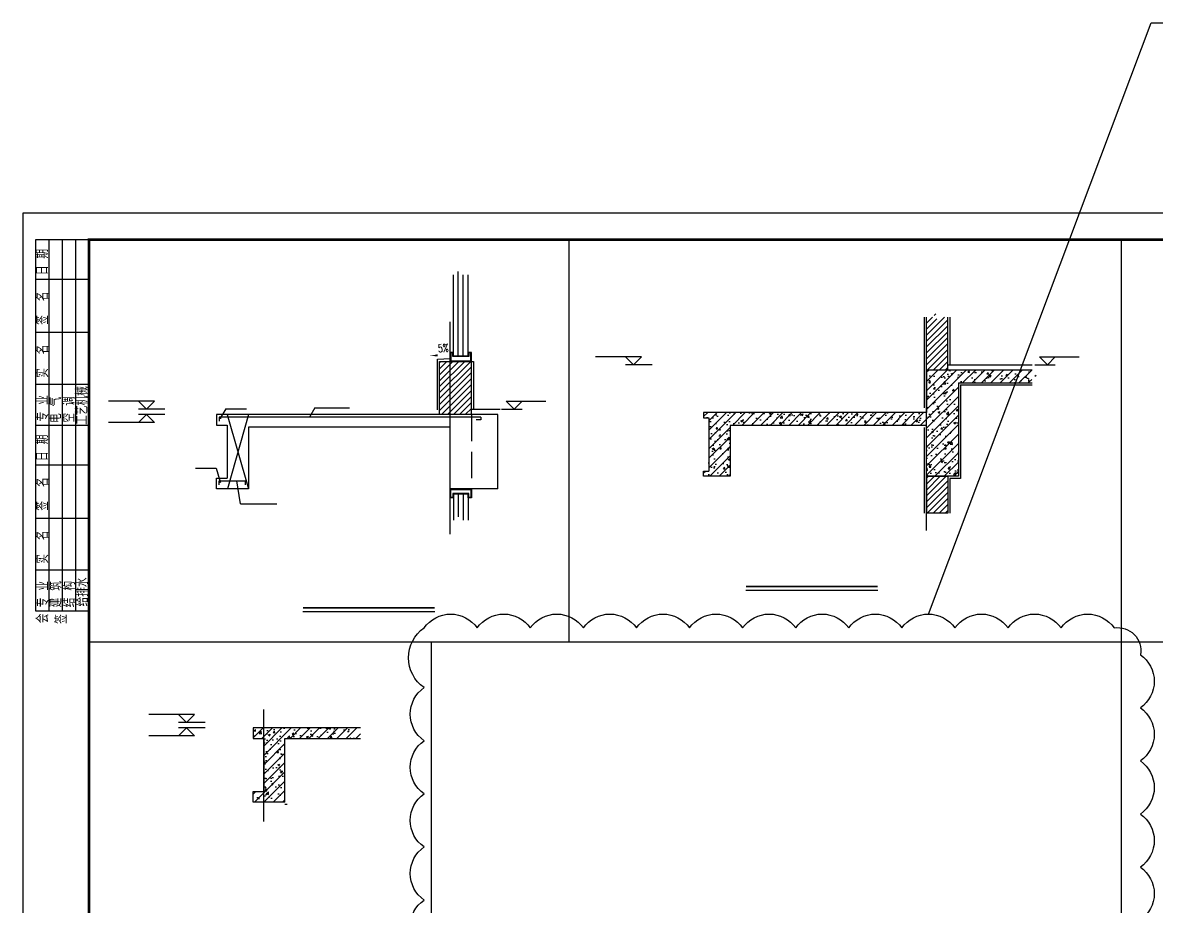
# Model space of a CAD drawing. Extents: x -695511 to 885008, y -751583 to -95266.
# Drawn here: x 550845 to 561523, y -542201 to -533879 of the extents above; entities that cross this region are included whole.
import ezdxf

# ---------------------------------------------------------------- set-up
doc = ezdxf.new("R2010")
doc.units = 0
doc.header["$LTSCALE"] = 1000
doc.header["$MEASUREMENT"] = 0
doc.linetypes.add('DASH', pattern=[0.35, 0.25, -0.1])
doc.linetypes.add('DOTE', pattern=[2.42, 2, -0.2, 0.02, -0.2])
for name, color, linetype in [('14', 1, 'Continuous'), ('_0', 7, 'Continuous'), ('DIM_ELEV', 3, 'Continuous'), ('DIM_SYMB', 3, 'Continuous'), ('DOTE', 1, 'Continuous'), ('PUB_DIM', 3, 'Continuous'), ('PUB_TEXT', 7, 'Continuous'), ('PUB_TITLE', 4, 'Continuous'), ('WALL', 4, 'Continuous'), ('修改说明', 190, 'Continuous'), ('家俱', 8, 'Continuous'), ('节点大样钢筋', 6, 'Continuous')]:
    doc.layers.add(name, color=color, linetype=linetype)
doc.styles.add('_TCH_DIM', font='SIMPLEX', dxfattribs={"bigfont": 'GBCBIG'})
doc.styles.add('hztxt', font='romand_pkpm', dxfattribs={"bigfont": 'gbcbig'})
pattern_1 = [(45, (754156.88, -289376.75), (-28.0633004, 28.0633004), [])]

# ---------------------------------------------------------------- blocks, each defined once
blk = doc.blocks.new('A$C393D5F54')
at = {"layer": '14'}
for p, q in [((0, 446), (0, 14446)), ((0, 14446), (2000, 14446)), ((500, 446), (500, 14446)), ((1000, 446), (1000, 14446)), ((1500, 446), (1500, 14446)), ((2000, 446), (2000, 14446)), ((2000, 12946), (0, 12946)), ((2000, 10946), (0, 10946)), ((2000, 8990), (0, 8990)), ((2000, 7446), (0, 7446)), ((2000, 5946), (0, 5946)), ((2000, 3946), (0, 3946)), ((2000, 1990), (0, 1990)), ((2000, 446), (0, 446))]:
    blk.add_line(p, q, dxfattribs=at)
at = {"layer": '14', "style": 'hztxt', "width": 0.85}
for s, p in [('日 期', (462, 13105)), ('签  名', (466, 11238)), ('实  名', (466, 9238)), ('工艺机械', (1953, 7471)), ('专 业', (472, 7598)), ('电 气', (957, 7540)), ('空 调', (1460, 7558)), ('日 期', (462, 6105)), ('签  名', (466, 4238)), ('实  名', (466, 2238)), ('专 业', (480, 598)), ('建 筑', (967, 592)), ('结 构', (1470, 597)), ('给排水', (1970, 629)), ('会', (470, -3)), ('签', (1174, -27))]:
    blk.add_text(s, height=450, rotation=90, dxfattribs=at).set_placement(p)

msp = doc.modelspace()

# ---------------------------------------------------------------- hatches: boundary and pattern name
h = msp.add_hatch()
h.set_pattern_fill('ANSI31', color=8, scale=25)
h.set_pattern_definition(pattern_1)
h.paths.add_polyline_path([(559559.2, -536654), (559481.4, -536654), (559462.3, -536706.5), (559443.8, -536601.5), (559425.2, -536654), (559359.2, -536654), (559359.2, -537151.4), (559459.2, -537151.4), (559559.2, -537151.4), (559559.2, -537101.4)])
h = msp.add_hatch()
h.set_pattern_fill('ANSI31', color=8, scale=25, style=0)
h.set_pattern_definition([(45, (895777.415, -532386.98), (-28.0633004, 28.0633004), [])])
h.paths.add_polyline_path([(554871.5, -537069.4), (554771.5, -537069.4), (554771.5, -537569.4), (554871.5, -537569.4), (555071.5, -537569.4), (555071.5, -537519.4), (555071.5, -537069.4)])
h = msp.add_hatch()
h.set_pattern_fill('钢筋混凝土', color=8, scale=25)
h.set_pattern_definition([(45, (754156.88, -289426.75), (-44.194174, 44.194174), []), (50, (754156.88, -289426.75), (179.315046, -15.688034), [18.75, -206.25]), (355, (754156.88, -289426.75), (-34.68783, 188.04803), [15, -165]), (100.4514, (754171.82, -289428.06), (144.62735, 172.35989), [15.93505, -175.28553]), (46.1842, (754156.88, -289376.75), (266.81026, -41.37975), [28.125, -309.375]), (96.6356, (754179.12, -289380.2), (233.66568, 243.52947), [23.90257, -262.92825]), (351.1842, (754156.88, -289376.75), (233.66549, 243.52965), [22.5, -247.5]), (21, (754181.88, -289389.25), (149.22676, -100.65472), [18.75, -206.25]), (326, (754181.88, -289389.25), (60.82883, 181.28751), [15, -165]), (71.4514, (754194.32, -289397.64), (210.05566, 80.63262), [15.93505, -175.28553]), (37.5, (754156.88, -289426.75), (3.039964, 83.223463), [0, -163, 0, -167.5, 0, -165.625]), (7.5, (754156.88, -289426.75), (65.767384, 98.602928), [0, -95.5, 0, -159.25, 0, -63.125]), (327.5, (754101.13, -289426.75), (133.455609, -5.638718), [0, -62.5, 0, -195, 0, -258.75]), (317.5, (754076.13, -289426.75), (145.796542, 25.026246), [0, -81.25, 0, -129.5, 0, -183.75])])
h.paths.add_polyline_path([(559659.2, -537271.4), (560354.7, -537271.4), (560354.7, -537241.1), (560302.2, -537222.5), (560407.2, -537204), (560354.7, -537184.9), (560354.7, -537151.4), (559459.2, -537151.4), (559359.2, -537151.4), (559359.2, -537551.4), (557259.2, -537551.4), (557259.2, -537601.4), (557309.2, -537601.4), (557309.2, -538101.4), (557259.2, -538101.4), (557259.2, -538151.4), (557509.3, -538151.4), (557509.2, -537671.9), (559359.2, -537671.4), (559359.2, -538151.4), (559559.2, -538151.4), (559659.2, -538151.4)])
h = msp.add_hatch()
h.set_pattern_fill('ANSI31', color=8, scale=25)
h.set_pattern_definition(pattern_1)
h.paths.add_polyline_path([(559359.2, -538151.4), (559559.2, -538151.4), (559559.2, -538498.1), (559359.2, -538498.1)])
h = msp.add_hatch()
h.set_pattern_fill('钢筋混凝土', color=8, scale=25)
h.set_pattern_definition([(45, (586158.93, -408388.04), (-44.194174, 44.194174), []), (50, (586158.93, -408388.04), (179.31505, -15.68803), [18.75, -206.25]), (355, (586158.93, -408388.04), (-34.68783, 188.04803), [15, -165]), (100.4514, (586173.87, -408389.35), (144.62735, 172.35989), [15.93505, -175.28553]), (46.1842, (586158.93, -408338.04), (266.81026, -41.37975), [28.125, -309.375]), (96.6356, (586181.16, -408341.49), (233.6657, 243.52947), [23.90257, -262.92825]), (351.1842, (586158.93, -408338.04), (233.6655, 243.52965), [22.5, -247.5]), (21, (586183.93, -408350.54), (149.22676, -100.65472), [18.75, -206.25]), (326, (586183.93, -408350.54), (60.82883, 181.2875), [15, -165]), (71.4514, (586196.37, -408358.93), (210.05566, 80.63262), [15.93505, -175.28553]), (37.5, (586158.93, -408388.04), (3.039964, 83.223463), [0, -163, 0, -167.5, 0, -165.625]), (7.5, (586158.93, -408388.04), (65.767384, 98.60293), [0, -95.5, 0, -159.25, 0, -63.125]), (327.5, (586103.18, -408388.04), (133.45561, -5.638718), [0, -62.5, 0, -195, 0, -258.75]), (317.5, (586078.18, -408388.04), (145.79654, 25.02625), [0, -81.25, 0, -129.5, 0, -183.75])])
h.paths.add_polyline_path([(553315.2, -540620.8), (554026.1, -540620.8), (554026.1, -540520.8), (553115.2, -540520.8), (553015.2, -540520.8), (553015.2, -540620.8), (553115.2, -540620.8), (553115.2, -541120.8), (553015.2, -541120.8), (553015.2, -541220.8), (553115.2, -541220.8), (553315.2, -541220.8)])
at = {"layer": '节点大样钢筋'}
h = msp.add_hatch(color=256, dxfattribs=at)
edge = h.paths.add_edge_path()
edge.add_arc((552705.4, -537602.5), 5, 0, 360)
h = msp.add_hatch(color=256, dxfattribs=at)
edge = h.paths.add_edge_path()
edge.add_arc((552705.4, -538203.5), 5, 0, 360)

# ---------------------------------------------------------------- linework, layer by layer
at = {"color": 8}
for p, q in [((555990, -535922.2), (555990, -539710.4)), ((561191, -535922.2), (561191, -539710.4)), ((551469.8, -539710.4), (569294.8, -539710.4)), ((554692.1, -539710.4), (554692.1, -543697.9)), ((561191, -539710.4), (561191, -543697.9))]:
    msp.add_line(p, q, dxfattribs=at)
at = {"color": 2}
for p, q in [((554901.4, -537019.4), (554901.4, -536253.8)), ((554948.4, -537019.4), (554948.4, -536222.9)), ((554994.5, -537019.4), (554994.5, -536253.8)), ((555041.5, -537019.4), (555041.5, -536253.8)), ((554901.4, -538319.4), (554901.4, -538563.7)), ((554948.4, -538319.4), (554948.4, -538532.8)), ((554994.5, -538319.4), (554994.5, -538563.7)), ((555041.5, -538319.4), (555041.5, -538563.7))]:
    msp.add_line(p, q, dxfattribs=at)
at = {"color": 5, "linetype": 'DASH'}
msp.add_line((555071.5, -537569.4), (555071.5, -538269.4), dxfattribs=at)
for points in [[(554901.4, -537019.4), (554901.4, -536984.4), (554871.5, -536984.4), (554871.5, -537069.4), (554871.5, -537069.4), (555071.5, -537069.4), (555071.5, -536984.4), (555041.5, -536984.4), (555041.5, -537019.4)], [(554901.4, -538319.4), (554901.4, -538354.4), (554871.5, -538354.4), (554871.5, -538269.4), (554871.5, -538269.4), (555071.5, -538269.4), (555071.5, -538354.4), (555041.5, -538354.4), (555041.5, -538319.4)]]:
    msp.add_lwpolyline(points, close=True)
at = {"layer": '_0'}
for points in [[(552758.2, -537516), (552705.8, -537602.9)], [(553597.7, -537507.5), (553545.3, -537594.4)], [(552771.5, -537569.4), (552971.6, -538269.4)], [(552971.6, -537569.4), (552773.8, -538269.4)], [(552667.3, -538073.5), (552705.4, -538203.5)], [(552895.7, -538410.5), (552862.3, -538194.4)]]:
    msp.add_lwpolyline(points, dxfattribs=at)
at = {"layer": 'DIM_ELEV'}
for p, q in [((556673, -537026.4), (556241, -537026.4)), ((556598, -537101.4), (556523, -537026.4)), ((556773, -537101.4), (556523, -537101.4)), ((556598, -537101.4), (556673, -537026.4)), ((560379.1, -537101.4), (560571.6, -537101.4)), ((560496.6, -537101.4), (560421.6, -537026.4)), ((560421.6, -537026.4), (560795.1, -537026.4)), ((560496.6, -537101.4), (560571.6, -537026.4)), ((552085.3, -537444.4), (551653.3, -537444.4)), ((552010.3, -537519.4), (551935.3, -537444.4)), ((552010.3, -537519.4), (552085.3, -537444.4)), ((555473.6, -537519.4), (555398.6, -537444.4)), ((555398.6, -537444.4), (555772.2, -537444.4)), ((555473.6, -537519.4), (555548.6, -537444.4)), ((552185.3, -537519.4), (551935.3, -537519.4)), ((555356.2, -537519.4), (555548.6, -537519.4)), ((552085.3, -537644.4), (551653.3, -537644.4)), ((552010.3, -537569.4), (551935.3, -537644.4)), ((552185.3, -537569.4), (551935.3, -537569.4)), ((552010.3, -537569.4), (552085.3, -537644.4)), ((552464.1, -540395.8), (552032.1, -540395.8)), ((552389.1, -540470.8), (552314.1, -540395.8)), ((552389.1, -540470.8), (552464.1, -540395.8)), ((552564.1, -540470.8), (552314.1, -540470.8)), ((552389.1, -540520.8), (552314.1, -540595.8)), ((552564.1, -540520.8), (552314.1, -540520.8)), ((552389.1, -540520.8), (552464.1, -540595.8)), ((552464.1, -540595.8), (552032.1, -540595.8))]:
    msp.add_line(p, q, dxfattribs=at)
at = {"layer": 'DIM_SYMB', "const_width": 17.5}
for points in [[(557657.3, -539189.4), (558898.5, -539189.4)], [(553485, -539389.6), (554726.3, -539389.6)]]:
    msp.add_lwpolyline(points, dxfattribs=at)
at = {"layer": 'DIM_SYMB'}
for points in [[(557657.3, -539224.4), (558898.5, -539224.4)], [(553485, -539424.6), (554726.3, -539424.6)]]:
    msp.add_lwpolyline(points, dxfattribs=at)
at = {"layer": 'DOTE', "linetype": 'DOTE'}
for p, q in [((554871.5, -538696.2), (554871.5, -536665.2)), ((559359.2, -538663.1), (559359.2, -536654)), ((553115.2, -541400.9), (553115.2, -540347.2))]:
    msp.add_line(p, q, dxfattribs=at)
at = {"layer": 'PUB_DIM'}
msp.add_lwpolyline([(554949.1, -536996.5, 0, 0, 0), (554679.8, -537017.5, 0, 20, 0), (554754.6, -537011.7, 0, 0, 0)], format="xyseb", dxfattribs=at)
at = {"layer": 'PUB_TEXT'}
for p, q in [((552758.2, -537516), (552951.8, -537516)), ((553597.7, -537507.5), (553921.8, -537507.5)), ((552473.7, -538073.5), (552667.3, -538073.5)), ((552895.7, -538410.5), (553237.3, -538410.5))]:
    msp.add_line(p, q, dxfattribs=at)
at = {"layer": 'PUB_TITLE'}
msp.add_lwpolyline([(550844.8, -550522.2), (571869.8, -550522.2), (571869.8, -535672.2), (550844.8, -535672.2)], close=True, dxfattribs=at)
msp.add_lwpolyline([(550844.8, -550522.2), (571869.8, -550522.2), (571869.8, -535672.2), (550844.8, -535672.2)], close=True, dxfattribs=at)
at = {"layer": 'PUB_TITLE', "const_width": 25}
msp.add_lwpolyline([(551469.8, -550272.2), (571619.8, -550272.2), (571619.8, -535922.2), (551469.8, -535922.2)], close=True, dxfattribs=at)
msp.add_lwpolyline([(551469.8, -550272.2), (571619.8, -550272.2), (571619.8, -535922.2), (551469.8, -535922.2)], close=True, dxfattribs=at)
at = {"layer": 'WALL', "color": 8}
for p, q in [((559339.2, -537506.4), (559339.2, -536654)), ((559579.2, -536654), (559579.2, -536981.4)), ((559579.2, -536654), (559579.2, -537101.4)), ((554751.5, -537049.4), (554871.5, -537040.4)), ((554751.5, -537524.4), (554751.5, -537049.4)), ((555091.5, -537069.4), (555091.5, -537399.4)), ((555091.5, -537069.4), (555091.5, -537519.4)), ((559559.2, -537101.4), (560354.7, -537101.4)), ((559679.2, -537291.4), (559679.2, -538171.4)), ((559679.2, -537291.4), (560354.7, -537291.4)), ((555071.5, -537519.4), (555341.5, -537519.4)), ((559339.2, -538498.1), (559339.2, -537691.4)), ((559579.2, -538171.4), (559579.2, -538498.1)), ((559679.2, -538171.4), (559579.2, -538171.4)), ((553335.2, -541240.8), (553315.2, -541240.8))]:
    msp.add_line(p, q, dxfattribs=at)
at = {"layer": 'WALL'}
for p, q in [((559359.2, -537151.4), (559359.2, -536654)), ((559559.2, -537101.4), (559559.2, -536654)), ((554771.5, -537569.4), (554771.5, -537069.4)), ((554771.5, -537069.4), (555071.5, -537069.4)), ((555071.5, -537519.4), (555071.5, -537069.4)), ((555071.5, -537069.4), (555091.5, -537069.4)), ((559559.2, -537151.4), (559559.2, -537101.4)), ((559459.2, -537151.4), (559358.3, -537151.4)), ((559359.2, -537151.4), (559359.2, -537551.4)), ((560354.7, -537151.4), (559459.2, -537151.4)), ((559339.2, -537321.4), (559339.2, -537321.4)), ((559659.2, -537271.4), (559659.2, -538151.4)), ((559659.2, -537271.4), (560354.7, -537271.4)), ((555071.5, -537569.4), (555071.5, -537519.4)), ((557259.2, -537551.4), (557259.2, -537601.4)), ((559358.3, -537551.4), (557259.2, -537551.4)), ((552671.5, -537569.4), (552671.5, -537669.4)), ((554770.6, -537569.4), (552671.5, -537569.4)), ((554871.5, -537569.4), (554770.6, -537569.4)), ((555321.5, -537569.4), (554871.5, -537569.4)), ((555321.5, -538269.4), (555321.5, -537569.4)), ((557259.2, -537601.4), (557309.2, -537601.4)), ((557309.2, -537601.4), (557309.2, -538101.4)), ((552671.5, -537669.4), (552771.5, -537669.4)), ((552771.5, -537669.4), (552771.5, -538169.4)), ((554871.5, -537689.4), (552971.5, -537690)), ((552971.5, -537690), (552971.6, -538269.4)), ((554851.5, -537689.4), (554851.5, -537689.4)), ((554871.5, -538269.4), (554871.5, -537689.4)), ((559359.2, -537671.4), (557509.2, -537671.9)), ((557509.2, -537671.9), (557509.3, -538151.4)), ((559359.2, -538151.4), (559359.2, -537671.4)), ((552671.5, -538169.4), (552771.5, -538169.4)), ((552671.5, -538269.4), (552671.5, -538169.4)), ((557259.2, -538101.4), (557309.2, -538101.4)), ((557259.2, -538151.4), (557259.2, -538101.4)), ((557509.3, -538151.4), (557259.2, -538151.4)), ((559659.2, -538151.4), (559359.2, -538151.4)), ((559359.2, -538151.4), (559359.2, -538498.1)), ((559559.2, -538151.4), (559559.2, -538498.1)), ((552971.6, -538269.4), (552671.5, -538269.4)), ((555321.5, -538269.4), (554871.5, -538269.4)), ((553115.2, -540520.8), (553015.2, -540520.8)), ((553015.2, -540520.8), (553015.2, -540620.8)), ((554026.1, -540520.8), (553115.2, -540520.8)), ((553015.2, -540620.8), (553115.2, -540620.8)), ((553115.2, -540620.8), (553115.2, -541120.8)), ((553115.2, -541120.8), (553115.2, -540620.8)), ((553315.2, -541220.8), (553315.2, -540620.8)), ((553315.2, -540620.8), (554026.1, -540620.8)), ((553015.2, -541120.8), (553115.2, -541120.8)), ((553015.2, -541220.8), (553015.2, -541120.8)), ((553115.2, -541220.8), (553015.2, -541220.8)), ((553315.2, -541220.8), (553115.2, -541220.8))]:
    msp.add_line(p, q, dxfattribs=at)
msp.add_lwpolyline([(559359.2, -538151.4), (559559.2, -538151.4), (559559.2, -538498.1), (559359.2, -538498.1)], close=True, dxfattribs=at)
at = {"layer": '修改说明'}
msp.add_lwpolyline([(559376.2, -539448.9), (561476, -533879.5), (568695.2, -533879.5)], dxfattribs=at)
msp.add_lwpolyline([(554626.2, -542641.7, -0.5206), (554626.2, -542141.7, -0.5206), (554626.2, -541641.7, -0.5206), (554626.2, -541141.7, -0.5206), (554626.2, -540641.7, -0.5206), (554626.2, -540141.7, -0.5206), (554626.2, -539579, -0.5206), (554626.2, -539579, -0.5206), (555126.2, -539579, -0.5206), (555626.2, -539579, -0.5206), (556126.2, -539579, -0.5206), (556626.2, -539579, -0.5206), (557126.2, -539579, -0.5206), (557626.2, -539579, -0.5206), (558126.2, -539579, -0.5206), (558626.2, -539579, -0.5206), (559126.2, -539579, -0.5206), (559626.2, -539579, -0.5206), (560126.2, -539579, -0.5206), (560626.2, -539579, -0.5206), (561126.2, -539579, -0.5206), (561373.6, -539831.7, -0.5206), (561373.6, -540331.7, -0.5206), (561373.6, -540831.7, -0.5206), (561373.6, -541331.7, -0.5206), (561373.6, -541831.7, -0.5206), (561373.6, -542331.7, -0.5206)], format="xyb", dxfattribs=at)
at = {"layer": '家俱', "color": 2}
for points in [[(554896.4, -537024.4), (554896.4, -536989.4), (554876.5, -536989.4), (554876.5, -537064.4), (554936.5, -537064.4), (554936.5, -537064.4), (555066.5, -537064.4), (555066.5, -537064.4), (555066.5, -536989.4), (555046.5, -536989.4), (555046.5, -537024.4), (554896.4, -537024.4)], [(554896.4, -538314.4), (554896.4, -538349.4), (554876.5, -538349.4), (554876.5, -538274.4), (554936.5, -538274.4), (554936.5, -538274.4), (555066.5, -538274.4), (555066.5, -538274.4), (555066.5, -538349.4), (555046.5, -538349.4), (555046.5, -538314.4), (554896.4, -538314.4)]]:
    msp.add_lwpolyline(points, dxfattribs=at)
at = {"layer": '节点大样钢筋'}
for p, q in [((555160.6, -537594.4), (552696.5, -537594.4)), ((552696.5, -537594.4), (552696.5, -537631.9)), ((552696.5, -538194.4), (552943, -538194.4)), ((552696.5, -538231.9), (552696.5, -538194.4)), ((552943, -538231.9), (552943, -538194.4))]:
    msp.add_line(p, q, dxfattribs=at)
msp.add_lwpolyline([(555160.6, -537594.4), (555160.6, -537619.2), (555117.3, -537619.2)], dxfattribs=at)
for centre in [(552705.4, -537602.5), (552705.4, -538203.5)]:
    msp.add_circle(centre, 5, dxfattribs=at)

# ---------------------------------------------------------------- block references
at = {"layer": '14', "color": 6, "xscale": 0.25, "yscale": 0.25, "zscale": 0.25}
msp.add_blockref('A$C393D5F54', (550969.8, -539533.6), dxfattribs=at)

# ---------------------------------------------------------------- texts
at = {"layer": 'PUB_DIM', "color": 7, "style": '_TCH_DIM', "width": 0.705882}
msp.add_text('5%', height=74.38, rotation=4.46686, dxfattribs=at).set_placement((554760.1, -536984.9))

doc.saveas('drawing.dxf')
